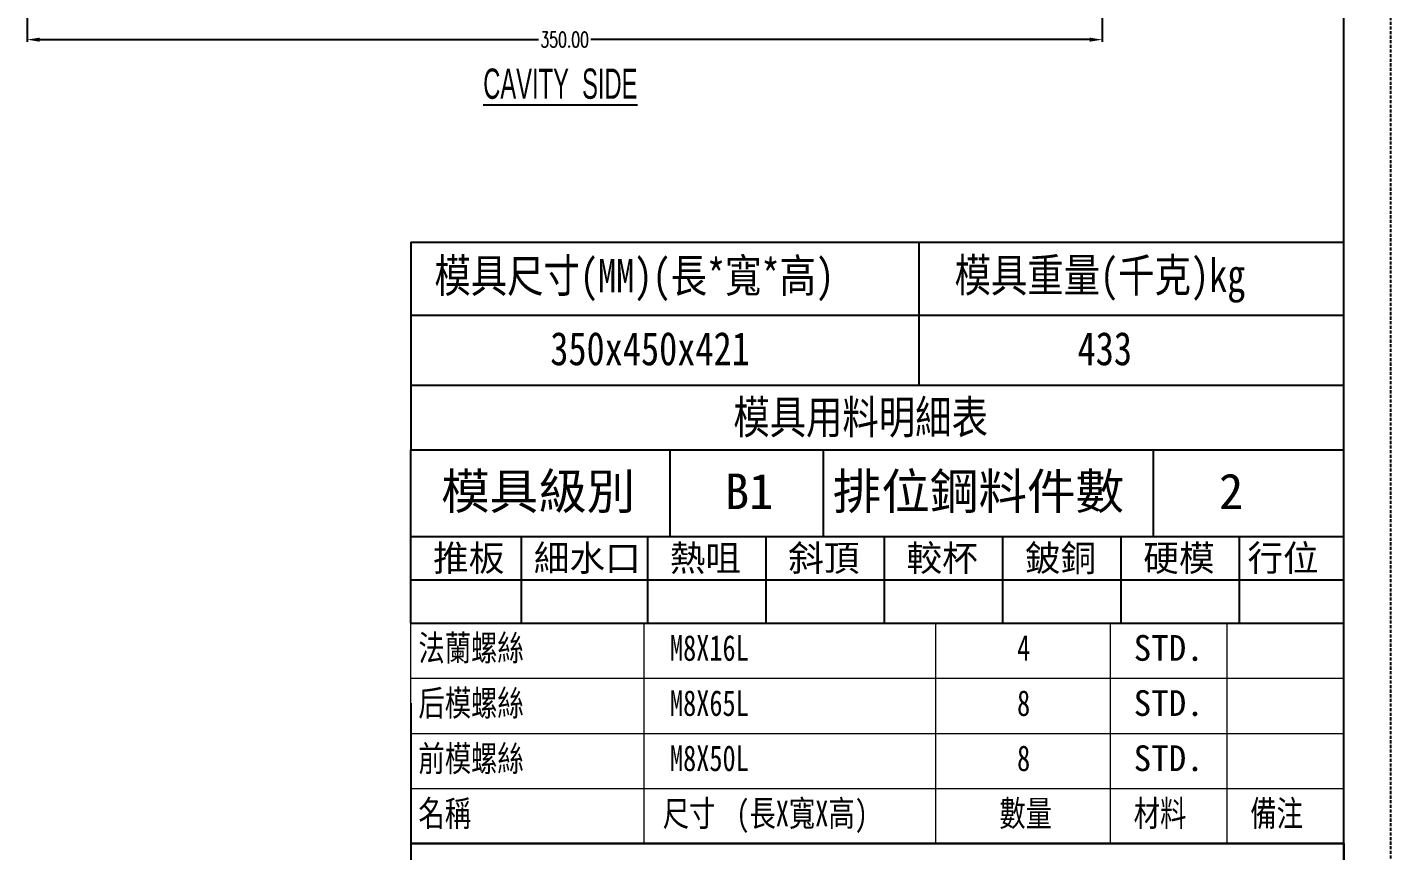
# Model space of a CAD drawing. Header units: inches. Extents: x 157915 to 159347, y -49911 to -48898.
# Drawn here: x 158903.1 to 159347.1, y -49691 to -49422.8 of the extents above; entities that cross this region are included whole.
import ezdxf

# ---------------------------------------------------------------- set-up
doc = ezdxf.new("R2010")
doc.units = ezdxf.units.IN
doc.header["$LTSCALE"] = 2
doc.header["$MEASUREMENT"] = 0
doc.header["$PDMODE"] = 3
doc.header["$PDSIZE"] = 0.3125
doc.linetypes.add('DASHED', pattern=[0.75, 0.5, -0.25])
doc.layers.get('0').update_dxf_attribs({"linetype": 'CONTINUOUS'})
doc.layers.get('Defpoints').update_dxf_attribs({"linetype": 'CONTINUOUS'})
doc.layers.add('A', color=7, linetype='CONTINUOUS')
doc.layers.add('dim', color=3, linetype='CONTINUOUS', lineweight=15)
doc.layers.add('MBOM-ASSIS-LAYER', color=71, linetype='CONTINUOUS', lineweight=9)
doc.styles.add('ROMANC', font='romanc', dxfattribs={"width": 0.6, "height": 1})
doc.styles.get("Standard").update_dxf_attribs({"font": 'txt.shx', "width": 0.67})
doc.styles.add('style1', font='mingliu.ttc', dxfattribs={"width": 0.75})
doc.styles.add('新字体', font='KAIU.TTF', dxfattribs={"width": 0.75})
doc.dimstyles.new('2.00', dxfattribs={"dimtxt": 5, "dimasz": 4, "dimexe": 0.666, "dimexo": 0.626, "dimgap": 1, "dimtad": 0, "dimzin": 0, "dimdsep": 46, "dimtxsty": 'Standard', "dimcen": 0.09, "dimclrd": 3, "dimclre": 3, "dimclrt": 7, "dimazin": 0, "dimtfac": 1, "dimtofl": 0, "dimtmove": 0, "dimatfit": 0, "dimfxl": 0, "dimtolj": 1, "dimtzin": 0, "dimarcsym": 0})

# ---------------------------------------------------------------- blocks, each defined once
blk = doc.blocks.new('*D35394')
at = {"layer": 'Defpoints', "color": 0}
for p in [(158903.1, -49398.87), (159253.1, -49398.87), (158903.1, -49426.84)]:
    blk.add_point(p, dxfattribs=at)
at = {"layer": 'dim', "color": 3, "linetype": 'ByBlock', "lineweight": -2}
for p, q in [((158903.1, -49399.49), (158903.1, -49427.51)), ((159253.1, -49399.49), (159253.1, -49427.51)), ((158907.1, -49426.84), (159069.57, -49426.84)), ((159249.1, -49426.84), (159086.64, -49426.84))]:
    blk.add_line(p, q, dxfattribs=at)
at = {"layer": 'dim', "color": 3, "linetype": 'ByBlock'}
for points in [[(158907.1, -49426.18), (158907.1, -49427.51), (158903.1, -49426.84)], [(159249.1, -49427.51), (159249.1, -49426.18), (159253.1, -49426.84)]]:
    blk.add_solid(points, dxfattribs=at)
at = {"layer": 'dim', "color": 7, "linetype": 'ByBlock', "insert": (159078.1, -49426.84), "char_height": 5, "attachment_point": 5}
blk.add_mtext('\\A1;350.00', dxfattribs=at)

msp = doc.modelspace()

# ---------------------------------------------------------------- linework, layer by layer
at = {"color": 0}
for p, q in [((159028.061, -49492.832), (159331.81, -49492.832)), ((159028.061, -49492.832), (159028.061, -49560.46)), ((159193.407, -49492.832), (159193.407, -49539.355)), ((159028.061, -49516.588), (159331.81, -49516.588))]:
    msp.add_line(p, q, dxfattribs=at)
for p, q in [((159331.81, -49560.46), (159331.81, -49492.832)), ((159028.061, -49539.355), (159331.81, -49539.355)), ((159028.061, -49560.46), (159331.81, -49560.46))]:
    msp.add_line(p, q)
at = {"layer": 'A', "linetype": 'DASHED'}
msp.add_line((159347.109, -49911.041), (159347.109, -48898.125), dxfattribs=at)
at = {"layer": 'A'}
for p, q in [((159331.812, -49895.745), (159331.812, -48913.422)), ((159028.061, -49560.46), (159331.81, -49560.46)), ((159028.061, -49616.846), (159028.061, -49560.46)), ((159112.498, -49588.653), (159112.498, -49560.46)), ((159162.438, -49588.653), (159162.438, -49560.46)), ((159269.803, -49588.653), (159269.803, -49560.46)), ((159331.813, -49616.846), (159331.81, -49560.46)), ((159028.061, -49588.653), (159331.81, -49588.653)), ((159028.061, -49588.653), (159281.185, -49588.653)), ((159064.043, -49616.846), (159064.043, -49588.653)), ((159105.151, -49616.846), (159105.151, -49588.653)), ((159143.696, -49616.846), (159143.696, -49588.653)), ((159182.242, -49616.846), (159182.242, -49588.653)), ((159220.787, -49616.846), (159220.787, -49588.653)), ((159259.332, -49616.846), (159259.332, -49588.653)), ((159297.877, -49616.846), (159297.877, -49588.653)), ((159028.061, -49602.75), (159331.81, -49602.75)), ((159028.061, -49616.846), (159331.815, -49616.846)), ((159028.058, -49642.97), (159028.058, -49895.745)), ((159028.058, -49688.687), (159331.812, -49688.687)), ((159331.813, -49688.687), (159028.058, -49688.687)), ((159331.812, -49688.687), (159331.812, -49895.745))]:
    msp.add_line(p, q, dxfattribs=at)
at = {"layer": 'MBOM-ASSIS-LAYER'}
for p, q in [((159028.058, -49688.687), (159028.059, -49616.846)), ((159028.059, -49616.846), (159331.813, -49616.846)), ((159028.059, -49616.846), (159331.813, -49616.846)), ((159103.997, -49688.687), (159103.998, -49616.846)), ((159198.92, -49688.687), (159198.921, -49616.846)), ((159255.874, -49688.687), (159255.875, -49616.846)), ((159293.843, -49688.687), (159293.844, -49616.846)), ((159331.813, -49688.687), (159331.815, -49616.846)), ((159028.059, -49634.806), (159331.813, -49634.806)), ((159028.057, -49652.766), (159331.812, -49652.766)), ((159028.058, -49670.727), (159331.813, -49670.727)), ((159028.058, -49688.687), (159331.813, -49688.687))]:
    msp.add_line(p, q, dxfattribs=at)

# ---------------------------------------------------------------- texts
at = {"color": 122, "insert": (159051.585, -49436.263), "char_height": 9.84367, "width": 79.31063, "attachment_point": 1, "style": 'ROMANC'}
msp.add_mtext('{\\f新細明體|b0|i0|c136|p54;\\LCAVITY  SIDE}', dxfattribs=at)
at = {"layer": 'A', "style": 'style1'}
for s, height, p in [('模具級別', 11.5906, (159037.855, -49579.733)), ('B1', 11.5906, (159130.303, -49579.733)), ('排位鋼料件數', 11.5906, (159165.425, -49579.733)), ('2', 11.591, (159291.178, -49579.733)), ('推板', 8.4998, (159035.258, -49599.918)), ('細水口', 8.4998, (159068.073, -49599.918)), ('熱咀', 8.4998, (159112.348, -49599.918)), ('斜頂', 8.4998, (159150.893, -49599.918)), ('較杯', 8.4998, (159189.438, -49599.918)), ('鈹銅', 8.4998, (159227.984, -49599.918)), ('硬模', 8.4998, (159266.529, -49599.918)), ('行位', 8.4998, (159300.461, -49599.918))]:
    msp.add_text(s, height=height, dxfattribs=at).set_placement(p)
at = {"layer": 'dim', "linetype": 'ByBlock', "style": 'style1', "width": 0.8}
for s, height, p in [('模具尺寸(MM)(長*寬*高)', 10.85638, (159035.673, -49509.132)), ('模具重量(千克)kg', 10.8564, (159205.063, -49508.984)), ('350x450x421', 10.85638, (159073.415, -49532.878)), ('433', 10.8564, (159245.132, -49532.878)), ('模具用料明細表', 10.8564, (159133.011, -49555.193))]:
    msp.add_text(s, height=height, dxfattribs=at).set_placement(p)
at = {"layer": 'MBOM-ASSIS-LAYER', "style": '新字体', "width": 0.75}
for s, height, p in [('法蘭螺絲', 8.3814, (159030.478, -49629.139)), ('M8X16L', 8.3814, (159112.401, -49629.139)), ('4', 8.381, (159225.43, -49629.139)), ('后模螺絲', 8.3814, (159030.478, -49647.099)), ('M8X65L', 8.3814, (159112.401, -49647.099)), ('8', 8.381, (159225.429, -49647.099)), ('前模螺絲', 8.3814, (159030.477, -49665.174)), ('M8X50L', 8.3814, (159112.401, -49665.06)), ('8', 8.381, (159225.429, -49665.06)), ('名稱', 8.3814, (159030.478, -49683.02)), ('尺寸', 8.3814, (159110.045, -49683.02)), ('(長X寬X高)', 8.3814, (159134.008, -49683.02)), ('數量', 8.3814, (159219.659, -49683.02)), ('材料', 8.3814, (159263.409, -49683.02)), ('備注', 8.3814, (159301.378, -49683.02))]:
    msp.add_text(s, height=height, dxfattribs=at).set_placement(p)
at = {"layer": 'MBOM-ASSIS-LAYER', "style": 'style1'}
for p in [(159263.41, -49629.139), (159263.41, -49647.099), (159263.41, -49665.06)]:
    msp.add_text('STD.', height=8.3814, dxfattribs=at).set_placement(p)

# ---------------------------------------------------------------- dimensions: what is measured, and where the dimension line sits
at = {"layer": 'dim', "linetype": 'ByBlock'}
dim = msp.add_linear_dim(base=(158903.104, -49426.844), p1=(159253.104, -49398.868), p2=(158903.104, -49398.868), angle=180, dimstyle='2.00', dxfattribs=at)
dim.commit()
dim.dimension.update_dxf_attribs({"geometry": '*D35394', "text_midpoint": (159078.104, -49426.844), "dimtype": 160})

doc.saveas('drawing.dxf')
